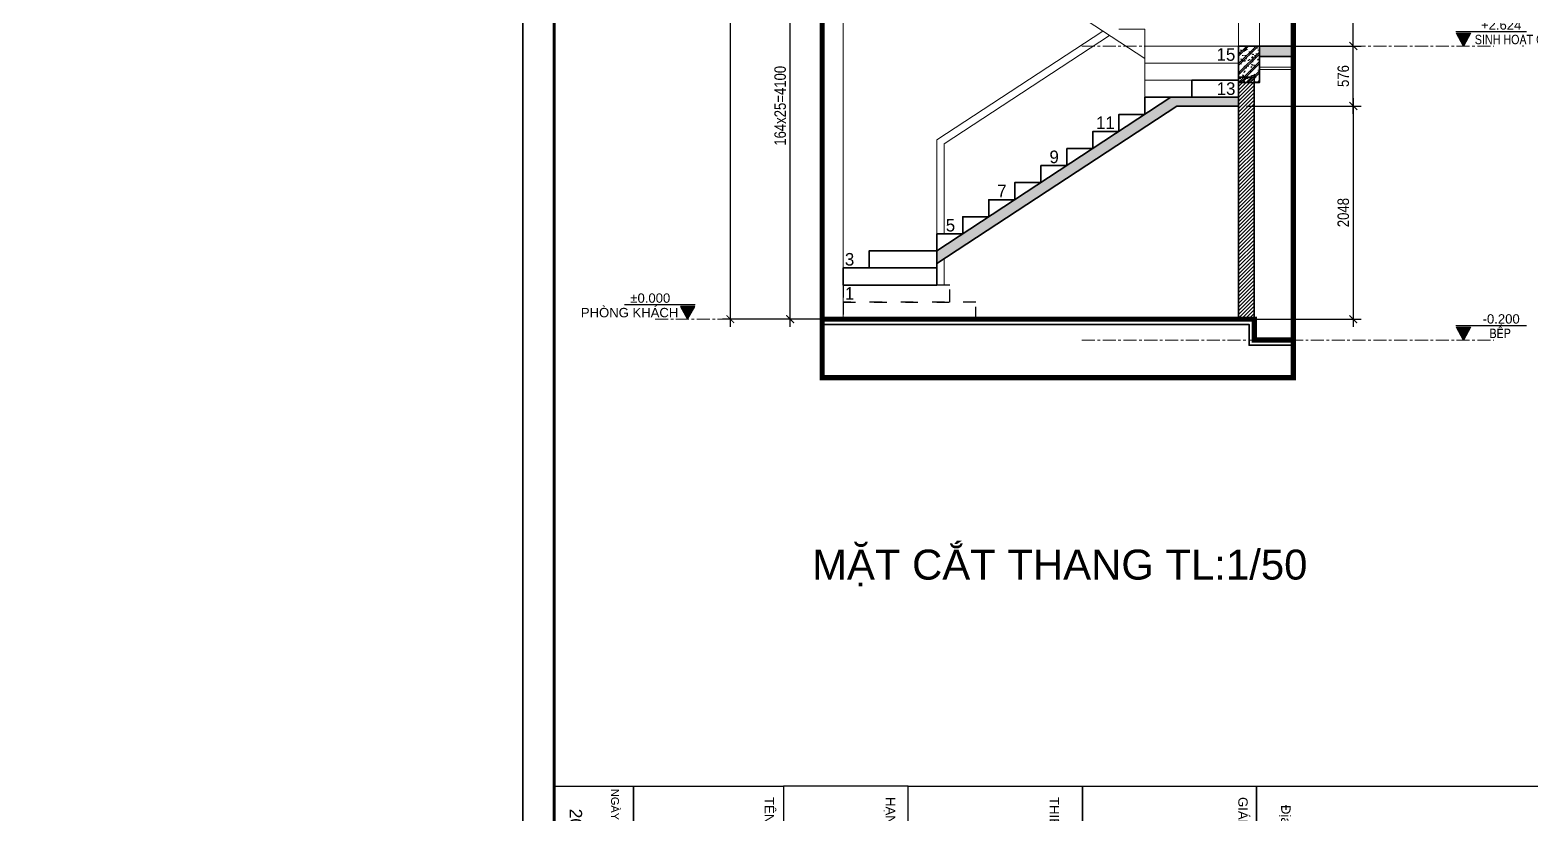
# Model space of a CAD drawing. Header units: inches. Extents: x 236662 to 497023, y -248575 to 81795.
# Drawn here: x 277712 to 292130, y -183264 to -175732 of the extents above; entities that cross this region are included whole.
import ezdxf
from ezdxf.enums import TextEntityAlignment as Align
from ezdxf.xclip import XClip

# ---------------------------------------------------------------- set-up
doc = ezdxf.new("R2010")
doc.units = ezdxf.units.IN
doc.header["$LTSCALE"] = 10
doc.header["$MEASUREMENT"] = 0
for name, pattern in [('ACAD_ISO02W100', [15, 12, -3]), ('ACAD_ISO03W100', [30, 12, -18]), ('CENTER', [2, 1.25, -0.25, 0.25, -0.25])]:
    doc.linetypes.add(name, pattern=pattern)
for name, color, linetype in [('01. HP_TEXT', 9, 'Continuous'), ('07. HP_KY HIEU', 43, 'Continuous'), ('08. HP_DIM', 118, 'Continuous'), ('12. HP_NET KHUAT', 25, 'ACAD_ISO03W100')]:
    doc.layers.add(name, color=color, linetype=linetype)
for name, color, linetype, lineweight in [('02. HP_BE TONG', 1, 'Continuous', 35), ('03. HP_TUONG', 2, 'Continuous', 35), ('05. HP_TRUC', 251, 'CENTER', 5), ('06. HP_THAY 1', 134, 'Continuous', 15), ('06. HP_THAY 2', 147, 'Continuous', 13), ('09_HP_HATCH', 8, 'Continuous', 5), ('GHICHU', 7, 'Continuous', 9)]:
    doc.layers.add(name, color=color, linetype=linetype, lineweight=lineweight)
doc.layers.add('Tpl_Bound', color=1, linetype='Continuous', plot=False)
doc.styles.add('AVO', font='VAVOB.TTF')
doc.styles.add('BIM STANDARDS', font='VAVOB.TTF')
doc.styles.get("Standard").update_dxf_attribs({"font": 'arial.ttf'})
doc.styles.add('TA1', font='arial.ttf')
doc.styles.add('TEXT (none)', font='arial.ttf')
doc.styles.add('text2', font='VHELVCN.TTF')
doc.styles.add('VN-HELVE', font='VHELVEN.TTF')
doc.dimstyles.new('AL-100 (1-50)', dxfattribs={"dimscale": 0.5, "dimtxt": 220, "dimasz": 150, "dimexe": 150, "dimexo": 150, "dimgap": 80, "dimtad": 1, "dimdec": 0, "dimzin": 9, "dimtxsty": 'text2', "dimblk": 'ARCHTICK', "dimcen": 1, "dimdle": 150, "dimclrd": 256, "dimclre": 256, "dimclrt": 7, "dimadec": 0, "dimazin": 0, "dimtfac": 1, "dimtdec": 0, "dimtix": 1, "dimtmove": 2, "dimatfit": 3, "dimldrblk": 'ARCHTICK', "dimfxl": 1, "dimtolj": 1, "dimtzin": 0, "dimlwd": -1, "dimlwe": -1, "dimarcsym": 0})

# ---------------------------------------------------------------- blocks, each defined once
blk = doc.blocks.new('KHUNG TEN A-3')
at = {"layer": '01. HP_TEXT'}
for points in [[(365, 116.74), (365, 163.34), (415, 163.34), (415, 116.74)], [(365, 89.04), (365, 116.74), (415, 116.74), (415, 89.04)], [(365, 61.35), (365, 89.04), (415, 89.04), (415, 61.35)], [(365, 61.35), (365, 41.47), (415, 41.47), (415, 61.35)], [(365, 17.61), (365, 41.47), (415, 41.47), (415, 17.61)], [(365, 5), (365, 17.61), (398.56, 17.61), (398.56, 5)]]:
    blk.add_lwpolyline(points, close=True, dxfattribs=at)
at = {"layer": '02. HP_BE TONG', "color": 1, "const_width": 0.5}
blk.add_lwpolyline([(15, 5), (415, 5), (415, 292), (15, 292)], close=True, dxfattribs=at)
at = {"layer": '06. HP_THAY 1'}
blk.add_lwpolyline([(0, 297), (420, 297), (420, 0), (0, 0)], close=True, dxfattribs=at)
at = {"layer": 'Defpoints'}
blk.add_lwpolyline([(0, 0), (420, 0), (420, 297), (0, 297)], close=True, dxfattribs=at)
at = {"layer": '01. HP_TEXT', "color": 7, "style": 'TA1'}
for s, height, p in [('GIÁM ĐỐC', 1.5, (366.75, 113.85)), ('THIẾT KẾ', 1.5, (366.75, 83.82)), ('HẠNG MỤC', 1.5, (366.75, 57.76)), ('TÊN BẢN VẼ', 1.5, (366.75, 38.47)), ('NGÀY PHÁT HÀNH', 1.25, (365.46, 14.06)), ('2024', 2, (368.6, 7.45))]:
    blk.add_text(s, height=height, dxfattribs=at).set_placement(p)
at = {"layer": '01. HP_TEXT', "color": 7, "insert": (365.04, 122.17), "char_height": 1.5, "attachment_point": 1, "style": 'TA1'}
blk.add_mtext_dynamic_manual_height_columns('\\A1;\\pi-0.02931,l3,t7.47069,17.97069;Địa chỉ:   67 Ỷ Lan, Phường Thị Nại, \\P             TP. Quy Nhơn, Tỉnh Bình Định ', width=49.5509, gutter_width=2.41, heights=[62.37], dxfattribs=at)
blk = doc.blocks.new('ÁDASDASDWD')
at = {"layer": '09_HP_HATCH'}
h = blk.add_hatch(dxfattribs=at)
h.set_pattern_fill('CHAU-01', color=256, scale=15, pattern_type=2)
h.set_pattern_definition([(50, (-55376.965, -37444.2), (107.58903, -9.41282), [11.25, -123.75]), (355, (-55376.97, -37444.2), (-20.8127, 112.82882), [9, -99]), (100.4514, (-55368, -37444.99), (86.7764, 103.41593), [9.56103, -105.17132]), (46.1842, (-55376.97, -37414.2), (160.08616, -24.82785), [16.875, -185.625]), (96.6356, (-55363.62, -37416.27), (140.1994, 146.11768), [14.34154, -157.75695]), (351.1842, (-55376.97, -37414.2), (140.1993, 146.1178), [13.5, -148.5]), (21, (-55361.965, -37421.7), (89.53606, -60.39283), [11.25, -123.75]), (326, (-55361.97, -37421.7), (36.4973, 108.7725), [9, -99]), (71.4514, (-55354.5, -37426.73), (126.0334, 48.37957), [9.56103, -105.17132]), (37.5, (-55376.965, -37444.2), (1.823978, 49.934078), [0, -97.8, 0, -100.5, 0, -99.375]), (7.5, (-55376.965, -37444.2), (39.46043, 59.161757), [0, -57.3, 0, -95.55, 0, -37.875]), (327.5, (-55410.415, -37444.2), (80.073365, -3.38323), [0, -37.5, 0, -117, 0, -155.25]), (317.5, (-55425.415, -37444.2), (87.477925, 15.01575), [0, -48.75, 0, -77.7, 0, -110.25]), (45, (-55376.965, -37444.2), (-45.07806, 45.07806), []), (45, (-55376.965, -37425.827), (-45.07806, 45.07806), [])])
h.paths.add_polyline_path([(-100, -350), (100, -350), (100, 0), (-100, 0)])
at = {"layer": '02. HP_BE TONG'}
blk.add_lwpolyline([(-100, -350), (100, -350), (100, 0), (-100, 0)], close=True, dxfattribs=at)
blk = doc.blocks.new('MATCAT 1-1')
at = {"layer": '09_HP_HATCH'}
h = blk.add_hatch(dxfattribs=at)
h.set_pattern_fill('CHAU-01', color=256, scale=15, pattern_type=2)
h.set_pattern_definition([(50, (-142586.48, -76117.05), (107.589027, -9.41282), [11.25, -123.75]), (355, (-142586.48, -76117.05), (-20.8127, 112.82882), [9, -99]), (100.4514, (-142577.52, -76117.83), (86.77641, 103.41593), [9.56103, -105.17132]), (46.1842, (-142586.48, -76087.05), (160.08616, -24.82785), [16.875, -185.625]), (96.6356, (-142573.14, -76089.12), (140.1994, 146.11768), [14.34154, -157.75695]), (351.1842, (-142586.48, -76087.05), (140.1993, 146.11779), [13.5, -148.5]), (21, (-142571.48, -76094.55), (89.53606, -60.392834), [11.25, -123.75]), (326, (-142571.48, -76094.55), (36.4973, 108.77251), [9, -99]), (71.4514, (-142564.02, -76099.58), (126.033394, 48.379575), [9.56103, -105.17132]), (37.5, (-142586.483, -76117.05), (1.823978, 49.934078), [0, -97.8, 0, -100.5, 0, -99.375]), (7.5, (-142586.483, -76117.05), (39.46043, 59.161757), [0, -57.3, 0, -95.55, 0, -37.875]), (327.5, (-142619.933, -76117.05), (80.073365, -3.383231), [0, -37.5, 0, -117, 0, -155.25]), (317.5, (-142634.93, -76117.05), (87.477925, 15.015747), [0, -48.75, 0, -77.7, 0, -110.25]), (45, (-142586.483, -76117.05), (-45.078057, 45.078057), []), (45, (-142586.483, -76098.674), (-45.078057, 45.078057), [])])
h.paths.add_polyline_path([(-5400, 2824), (-5400, 2724), (-200, 2724), (-200, 2824)])
h = blk.add_hatch(dxfattribs=at)
h.set_pattern_fill('ANSI31', color=8, scale=200)
h.paths.add_polyline_path([(-5450, 2524), (-5600, 2524), (-5600, 200), (-5450, 200)])
h.paths.add_polyline_path([(-1350, 2724), (-1450, 2724), (-1450, 0), (-1350, 0)])
h.paths.add_polyline_path([(0, 2474), (-150, 2474), (-150, 0), (0, 0)])
h = blk.add_hatch(dxfattribs=at)
h.set_pattern_fill('CHAU-01', color=256, scale=15, pattern_type=2)
h.set_pattern_definition([(50, (-306918.48, 129359.265), (107.589027, -9.41282), [11.25, -123.75]), (355, (-306918.48, 129359.27), (-20.8127, 112.82882), [9, -99]), (100.4514, (-306909.52, 129358.48), (86.776407, 103.41593), [9.56103, -105.171317]), (46.1842, (-306918.48, 129389.27), (160.086157, -24.82785), [16.875, -185.625]), (96.6356, (-306905.14, 129387.2), (140.199406, 146.11768), [14.34154, -157.75695]), (351.1842, (-306918.48, 129389.27), (140.19929, 146.11779), [13.5, -148.5]), (21, (-306903.48, 129381.765), (89.536058, -60.392834), [11.25, -123.75]), (326, (-306903.48, 129381.77), (36.4973, 108.772507), [9, -99]), (71.4514, (-306896.02, 129376.73), (126.033394, 48.379575), [9.56103, -105.171317]), (37.5, (-306918.48, 129359.265), (1.8239783, 49.934078), [0, -97.8, 0, -100.5, 0, -99.375]), (7.5, (-306918.48, 129359.265), (39.460431, 59.161757), [0, -57.3, 0, -95.55, 0, -37.875]), (327.5, (-306951.93, 129359.265), (80.0733654, -3.383231), [0, -37.5, 0, -117, 0, -155.25]), (317.5, (-306966.93, 129359.265), (87.477925, 15.015747), [0, -48.75, 0, -77.7, 0, -110.25]), (45, (-306918.48, 129359.265), (-45.078057, 45.078057), []), (45, (-306918.48, 129377.64), (-45.078057, 45.078057), [])])
h.paths.add_polyline_path([(-8500, 856), (-6250, 2332), (-5600, 2332), (-5600, 2248), (-6195, 2248), (-8500, 736)])
at = {"layer": '02. HP_BE TONG'}
for points in [[(-5400, 2824), (-5400, 2724), (-200, 2724), (-200, 2824)], [(-8500, 856), (-6250, 2332), (-5600, 2332), (-5600, 2248), (-6195, 2248), (-8500, 736)]]:
    blk.add_lwpolyline(points, close=True, dxfattribs=at)
at = {"layer": '02. HP_BE TONG', "const_width": 50}
blk.add_lwpolyline([(-17185, 0), (-15000, 0), (-15000, 200), (-5450, 200), (-5450, 0), (-1350, 0), (-1350, -50), (-150, -50), (-150, 0), (159, 0)], dxfattribs=at)
at = {"layer": '02. HP_BE TONG'}
blk.add_lwpolyline([(-17185, -50), (-14950, -50), (-14950, 150), (-5500, 150), (-5500, -50), (-1400, -50), (-1400, -100), (-100, -100), (-100, -50), (159, -50)], dxfattribs=at)
at = {"layer": '03. HP_TUONG'}
for points in [[(-5600, 2332), (-6050, 2332), (-6050, 2496), (-5600, 2496)], [(-5600, 2524), (-5450, 2524), (-5450, 200), (-5600, 200)], [(-8500, 856), (-9150, 856), (-9150, 692), (-8500, 692)], [(-8500, 692), (-9400, 692), (-9400, 528), (-8500, 528)]]:
    blk.add_lwpolyline(points, close=True, dxfattribs=at)
blk.add_lwpolyline([(-8500, 856), (-8500, 1020), (-8250, 1020), (-8250, 1184), (-8000, 1184), (-8000, 1348), (-7750, 1348), (-7750, 1512), (-7500, 1512), (-7500, 1676), (-7250, 1676), (-7250, 1840), (-7000, 1840), (-7000, 2004), (-6750, 2004), (-6750, 2168), (-6500, 2168), (-6500, 2332), (-5600, 2332)], dxfattribs=at)
at = {"layer": '06. HP_THAY 1'}
for p, q in [((-6500, 2704), (-8500, 4016)), ((-8500, 1922), (-6903, 2969)), ((-8430, 1884), (-6840, 2927)), ((-8500, 1020), (-8500, 1922)), ((-8430, 1020), (-8430, 1884)), ((-8430, 782), (-8430, 528))]:
    blk.add_line(p, q, dxfattribs=at)
for points in [[(-5400, 6011), (-5600, 6011), (-5600, 2824), (-5400, 2824)], [(-9600, 3950), (-9400, 3950), (-9400, 200), (-9600, 200)], [(-5600, 2660), (-6500, 2660), (-6500, 2824), (-5600, 2824)], [(-5600, 2496), (-6500, 2496), (-6500, 2660), (-5600, 2660)], [(-6500, 2496), (-6050, 2496), (-6050, 2332), (-6500, 2332)]]:
    blk.add_lwpolyline(points, close=True, dxfattribs=at)
blk.add_lwpolyline([(-6500, 2824), (-6500, 2988), (-6750, 2988)], dxfattribs=at)
at = {"layer": '06. HP_THAY 2'}
blk.add_lwpolyline([(-5400, 2600), (-1450, 2600), (-1450, 2620), (-5400, 2620)], close=True, dxfattribs=at)
at = {"layer": '12. HP_NET KHUAT'}
for points in [[(-8375, 528), (-9400, 528), (-9400, 364), (-8375, 364)], [(-8125, 364), (-9400, 364), (-9400, 200), (-8125, 200)]]:
    blk.add_lwpolyline(points, close=True, dxfattribs=at)
at = {"layer": '06. HP_THAY 1'}
blk.add_blockref('ÁDASDASDWD', (-5500, 2824), dxfattribs=at)
at = {"layer": 'GHICHU', "color": 0, "linetype": 'Continuous', "style": 'AVO'}
for s, p in [('15', (-5812, 2683)), ('13', (-5811, 2355)), ('11', (-6970, 2027)), ('9', (-7417, 1699)), ('7', (-7919, 1371)), ('5', (-8413, 1043)), ('3', (-9382, 715)), ('1', (-9382, 387))]:
    blk.add_text(s, height=121, dxfattribs=at).set_placement(p)
blk = doc.blocks.new('_ArchTick')
at = {"color": 0, "linetype": 'ByBlock', "const_width": 0.15}
blk.add_lwpolyline([(-0.5, -0.5), (0.5, 0.5)], dxfattribs=at)
blk = doc.blocks.new('*D461')
at = {"layer": '08. HP_DIM', "transparency": 16777216}
for p, q in [((286346, -174410), (284939, -174410)), ((285014, -178585), (285014, -174335)), ((285446, -178510), (284939, -178510))]:
    blk.add_line(p, q, dxfattribs=at)
at = {"layer": 'Defpoints', "color": 0, "transparency": 16777216}
for p in [(285014, -174410), (286421, -174410), (285521, -178510)]:
    blk.add_point(p, dxfattribs=at)
at = {"layer": '08. HP_DIM', "transparency": 16777216, "xscale": 75, "yscale": 75, "zscale": 75}
for p, rotation in [((285014, -174410), 90), ((285014, -178510), 270)]:
    blk.add_blockref('_ArchTick', p, dxfattribs=dict(at, rotation=rotation))
at = {"layer": '08. HP_DIM', "color": 7, "transparency": 16777216, "insert": (284918, -176460), "char_height": 110, "attachment_point": 5, "rotation": 90, "style": 'text2'}
blk.add_mtext('\\A1;164x25=4100', dxfattribs=at)
blk = doc.blocks.new('*D468')
at = {"layer": '08. HP_DIM', "transparency": 16777216}
for p, q in [((284439, -178585), (284439, -165074)), ((285246, -165149), (284364, -165149)), ((285246, -178510), (284364, -178510))]:
    blk.add_line(p, q, dxfattribs=at)
at = {"layer": 'Defpoints', "color": 0, "transparency": 16777216}
for p in [(284439, -165149), (285321, -165149), (285321, -178510)]:
    blk.add_point(p, dxfattribs=at)
at = {"layer": '08. HP_DIM', "transparency": 16777216, "xscale": 75, "yscale": 75, "zscale": 75}
for p, rotation in [((284439, -165149), 90), ((284439, -178510), 270)]:
    blk.add_blockref('_ArchTick', p, dxfattribs=dict(at, rotation=rotation))
at = {"layer": '08. HP_DIM', "color": 7, "transparency": 16777216, "insert": (284343, -171830), "char_height": 110, "attachment_point": 5, "rotation": 90, "style": 'text2'}
blk.add_mtext('\\A1;13361', dxfattribs=at)
blk = doc.blocks.new('*D469')
at = {"layer": '08. HP_DIM', "transparency": 16777216}
for p, q in [((289396, -176462), (290498, -176462)), ((290423, -176387), (290423, -178585)), ((289396, -178510), (290498, -178510))]:
    blk.add_line(p, q, dxfattribs=at)
at = {"layer": 'Defpoints', "color": 0, "transparency": 16777216}
for p in [(289321, -176462), (289321, -178510), (290423, -178510)]:
    blk.add_point(p, dxfattribs=at)
at = {"layer": '08. HP_DIM', "transparency": 16777216, "xscale": 75, "yscale": 75, "zscale": 75}
for p, rotation in [((290423, -176462), 90), ((290423, -178510), 270)]:
    blk.add_blockref('_ArchTick', p, dxfattribs=dict(at, rotation=rotation))
at = {"layer": '08. HP_DIM', "color": 7, "transparency": 16777216, "insert": (290327, -177486), "char_height": 110, "attachment_point": 5, "rotation": 90, "style": 'text2'}
blk.add_mtext('\\A1;2048', dxfattribs=at)
blk = doc.blocks.new('*D470')
at = {"layer": '08. HP_DIM', "transparency": 16777216}
for p, q in [((289596, -175886), (290498, -175886)), ((290423, -176537), (290423, -175811)), ((289396, -176462), (290498, -176462))]:
    blk.add_line(p, q, dxfattribs=at)
at = {"layer": 'Defpoints', "color": 0, "transparency": 16777216}
for p in [(289521, -175886), (290423, -175886), (289321, -176462)]:
    blk.add_point(p, dxfattribs=at)
at = {"layer": '08. HP_DIM', "transparency": 16777216, "xscale": 75, "yscale": 75, "zscale": 75}
for p, rotation in [((290423, -175886), 90), ((290423, -176462), 270)]:
    blk.add_blockref('_ArchTick', p, dxfattribs=dict(at, rotation=rotation))
at = {"layer": '08. HP_DIM', "color": 7, "transparency": 16777216, "insert": (290327, -176174), "char_height": 110, "attachment_point": 5, "rotation": 90, "style": 'text2'}
blk.add_mtext('\\A1;576', dxfattribs=at)
blk = doc.blocks.new('*D471')
at = {"layer": '08. HP_DIM', "transparency": 16777216}
for p, q in [((286496, -174410), (290498, -174410)), ((290423, -175961), (290423, -174335)), ((289596, -175886), (290498, -175886))]:
    blk.add_line(p, q, dxfattribs=at)
at = {"layer": 'Defpoints', "color": 0, "transparency": 16777216}
for p in [(286421, -174410), (290423, -174410), (289521, -175886)]:
    blk.add_point(p, dxfattribs=at)
at = {"layer": '08. HP_DIM', "transparency": 16777216, "xscale": 75, "yscale": 75, "zscale": 75}
for p, rotation in [((290423, -174410), 90), ((290423, -175886), 270)]:
    blk.add_blockref('_ArchTick', p, dxfattribs=dict(at, rotation=rotation))
at = {"layer": '08. HP_DIM', "color": 7, "transparency": 16777216, "insert": (290327, -175148), "char_height": 110, "attachment_point": 5, "rotation": 90, "style": 'text2'}
blk.add_mtext('\\A1;1476', dxfattribs=at)
blk = doc.blocks.new('ghi chu caoi tang')
at = {"ltscale": 100}
blk.add_lwpolyline([(613796, -45420), (612834, -45420)], dxfattribs=at)
at = {"flags": 128}
blk.add_lwpolyline([(613789, -45442), (613597, -45442), (613693, -45617)], close=True, dxfattribs=at)
blk.add_lwpolyline([(613789, -45442), (613597, -45442), (613693, -45617)], close=True, dxfattribs=at)
blk.add_solid([(613693, -45617), (613597, -45442), (613789, -45442)])
blk.add_solid([(613693, -45617), (613597, -45442), (613789, -45442)])
at = {"style": 'BIM STANDARDS'}
for p in [(613089, -45362), (613089, -45707)]:
    blk.add_attdef('COS-VEF', text='', height=177, dxfattribs=at).set_placement(p, align=Align.CENTER)

msp = doc.modelspace()

# ---------------------------------------------------------------- linework, layer by layer
at = {"layer": '05. HP_TRUC', "ltscale": 10}
for p, q in [((287815.6, -175886.2, 11.3), (291771.6, -175886.2, 11.3)), ((283716.7, -178510.2, 11.3), (285521.5, -178510.2, 11.3)), ((287815.6, -178710.2, 11.3), (291771.6, -178710.2, 11.3))]:
    msp.add_line(p, q, dxfattribs=at)
at = {"layer": '07. HP_KY HIEU', "linetype": 'ACAD_ISO02W100', "ltscale": 5, "const_width": 50, "elevation": 11.3}
msp.add_lwpolyline([(285321.5, -163910.2), (289846, -163910.2), (289846, -179071.9), (285321.5, -179071.9)], close=True, dxfattribs=at)
at = {"layer": 'Tpl_Bound', "color": 1}
msp.add_lwpolyline([(282444.6, -186454.4), (282444.6, -160959.6), (300375.7, -160959.6), (300375.7, -186454.4)], close=True, dxfattribs=at)

# ---------------------------------------------------------------- block references
at = {"color": 1, "extrusion": (-2.60012e-09, -0.006863, 0.999976), "xscale": 60.37411910564994, "yscale": 60.37411910564994, "zscale": 60.37411910564994, "rotation": 269.9999565870517}
msp.add_blockref('KHUNG TEN A-3', (282444.6, -160956.9, 949.9), dxfattribs=at)
ref = msp.add_blockref('MATCAT 1-1', (294921.5, -178710.2, 11.3))
XClip(ref).set_block_clipping_path([(-9600.0000000002, -361.7677037538), (-5075.5144995118, 14800)])
ref = msp.add_blockref('ghi chu caoi tang', (724676.3, -143686.1, 11.3), dxfattribs=dict(xscale=-0.705882340669632, yscale=0.7058823555707932, zscale=0.7058823529411761))
ref.add_attrib('COS-VEF', 'SINH HOAÏT CHUNG', dxfattribs={"height": 90, "style": 'text2'}).set_placement((292073.5, -175777.7, 11.3), align=Align.TOP_CENTER)
ref.add_attrib('COS-VEF', '+2.624', dxfattribs={"height": 90, "style": 'VN-HELVE'}).set_placement((291843.3, -175728.4, 11.3), align=Align.CENTER)
ref = msp.add_blockref('ghi chu caoi tang', (-149166.3, -146310.1, 11.3), dxfattribs=dict(xscale=0.705882340669632, yscale=0.7058823555707932, zscale=0.7058823529411761))
ref.add_attrib('COS-VEF', 'PHÒNG KHÁCH', dxfattribs={"height": 90}).set_placement((283471.1, -178401.7, 11.3), align=Align.TOP_CENTER)
ref.add_attrib('COS-VEF', '%%P0.000', dxfattribs={"height": 90, "style": 'VN-HELVE'}).set_placement((283670, -178352.4, 11.3), align=Align.CENTER)
ref = msp.add_blockref('ghi chu caoi tang', (724676.3, -146510.1, 11.3), dxfattribs=dict(xscale=-0.705882340669632, yscale=0.7058823555707932, zscale=0.7058823529411761))
ref.add_attrib('COS-VEF', 'BEÁP', dxfattribs={"height": 90, "style": 'text2'}).set_placement((291833.1, -178601.7, 11.3), align=Align.TOP_CENTER)
ref.add_attrib('COS-VEF', '-0.200', dxfattribs={"height": 90, "style": 'VN-HELVE'}).set_placement((291843.3, -178552.4, 11.3), align=Align.CENTER)

# ---------------------------------------------------------------- texts
at = {"layer": '01. HP_TEXT', "style": 'TEXT (none)'}
msp.add_text('MẶT CẮT THANG TL:1/50', height=287.776, dxfattribs=at).set_placement((285224.6, -181012.1, -206.3))

# ---------------------------------------------------------------- dimensions: what is measured, and where the dimension line sits
at = {"layer": '08. HP_DIM'}
for base, p1, p2, picture, middle in [((284439.5, -165149.2, 11.3), (285321.5, -178510.2, 11.3), (285321.5, -165149.2, 11.3), '*D468', (284343.3, -171829.7, 11.3)), ((290422.7, -174410.2, 11.3), (289521.5, -175886.2, 11.3), (286421.5, -174410.2, 11.3), '*D471', (290326.5, -175148.2, 11.3)), ((290422.7, -175886.2, 11.3), (289321.5, -176461.8, 11.3), (289521.5, -175886.2, 11.3), '*D470', (290326.5, -176174, 11.3)), ((290422.7, -178510.2, 11.3), (289321.5, -176461.8, 11.3), (289321.5, -178510.2, 11.3), '*D469', (290326.5, -177486, 11.3))]:
    dim = msp.add_linear_dim(base=base, p1=p1, p2=p2, angle=90, dimstyle='AL-100 (1-50)', dxfattribs=at)
    dim.commit()
    dim.dimension.update_dxf_attribs({"geometry": picture, "text_midpoint": middle})
dim = msp.add_linear_dim(base=(285014, -174410.2, 11.3), p1=(285521.5, -178510.2, 11.3), p2=(286421.5, -174410.2, 11.3), angle=90, text='164x25=<>', dimstyle='AL-100 (1-50)', dxfattribs=at)
dim.commit()
dim.dimension.update_dxf_attribs({"geometry": '*D461', "text_midpoint": (284917.9, -176460.2, 11.3)})

doc.saveas('drawing.dxf')
